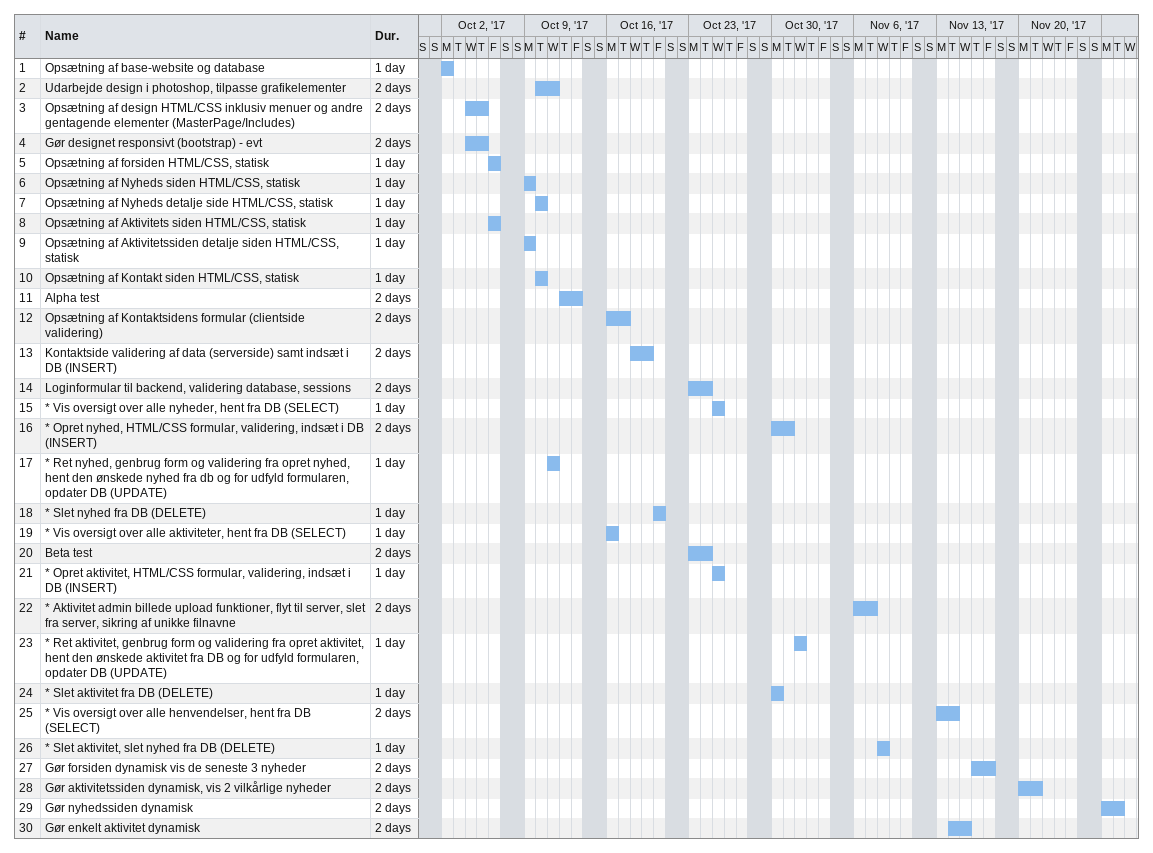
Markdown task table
| ID | Task | Duration | Start | Finish |
|---|---|---|---|---|
| 1 | Opsætning af base-website og database | 1d | 2017-10-02 | 2017-10-02 |
| 2 | Udarbejde design i photoshop, tilpasse grafikelementer | 2d | 2017-10-10 | 2017-10-11 |
| 3 | Opsætning af design HTML/CSS inklusiv menuer og andre gentagende elementer (MasterPage/Includes) | 2d | 2017-10-04 | 2017-10-05 |
| 4 | Gør designet responsivt (bootstrap) - evt | 2d | 2017-10-04 | 2017-10-05 |
| 5 | Opsætning af forsiden HTML/CSS, statisk | 1d | 2017-10-06 | 2017-10-06 |
| 6 | Opsætning af Nyheds siden HTML/CSS, statisk | 1d | 2017-10-09 | 2017-10-09 |
| 7 | Opsætning af Nyheds detalje side HTML/CSS, statisk | 1d | 2017-10-10 | 2017-10-10 |
| 8 | Opsætning af Aktivitets siden HTML/CSS, statisk | 1d | 2017-10-06 | 2017-10-06 |
| 9 | Opsætning af Aktivitetssiden detalje siden HTML/CSS, statisk | 1d | 2017-10-09 | 2017-10-09 |
| 10 | Opsætning af Kontakt siden HTML/CSS, statisk | 1d | 2017-10-10 | 2017-10-10 |
| 11 | Alpha test | 2d | 2017-10-12 | 2017-10-13 |
| 12 | Opsætning af Kontaktsidens formular (clientside validering) | 2d | 2017-10-16 | 2017-10-17 |
| 13 | Kontaktside validering af data (serverside) samt indsæt i DB (INSERT) | 2d | 2017-10-18 | 2017-10-19 |
| 14 | Loginformular til backend, validering database, sessions | 2d | 2017-10-23 | 2017-10-24 |
| 15 | * Vis oversigt over alle nyheder, hent fra DB (SELECT) | 1d | 2017-10-25 | 2017-10-25 |
| 16 | * Opret nyhed, HTML/CSS formular, validering, indsæt i DB (INSERT) | 2d | 2017-10-30 | 2017-10-31 |
| 17 | * Ret nyhed, genbrug form og validering fra opret nyhed, hent den ønskede nyhed fra db og for udfyld formularen, opdater DB (UPDATE) | 1d | 2017-10-11 | 2017-10-11 |
| 18 | * Slet nyhed fra DB (DELETE) | 1d | 2017-10-20 | 2017-10-20 |
| 19 | * Vis oversigt over alle aktiviteter, hent fra DB (SELECT) | 1d | 2017-10-16 | 2017-10-16 |
| 20 | Beta test | 2d | 2017-10-23 | 2017-10-24 |
| 21 | * Opret aktivitet, HTML/CSS formular, validering, indsæt i DB (INSERT) | 1d | 2017-10-25 | 2017-10-25 |
| 22 | * Aktivitet admin billede upload funktioner, flyt til server, slet fra server, sikring af unikke filnavne | 2d | 2017-11-06 | 2017-11-07 |
| 23 | * Ret aktivitet, genbrug form og validering fra opret aktivitet, hent den ønskede aktivitet fra DB og for udfyld formularen, opdater DB (UPDATE) | 1d | 2017-11-01 | 2017-11-01 |
| 24 | * Slet aktivitet fra DB (DELETE) | 1d | 2017-10-30 | 2017-10-30 |
| 25 | * Vis oversigt over alle henvendelser, hent fra DB (SELECT) | 2d | 2017-11-13 | 2017-11-14 |
| 26 | * Slet aktivitet, slet nyhed fra DB (DELETE) | 1d | 2017-11-08 | 2017-11-08 |
| 27 | Gør forsiden dynamisk vis de seneste 3 nyheder | 2d | 2017-11-16 | 2017-11-17 |
| 28 | Gør aktivitetssiden dynamisk, vis 2 vilkårlige nyheder | 2d | 2017-11-20 | 2017-11-21 |
| 29 | Gør nyhedssiden dynamisk | 2d | 2017-11-27 | 2017-11-28 |
| 30 | Gør enkelt aktivitet dynamisk | 2d | 2017-11-14 | 2017-11-15 |
